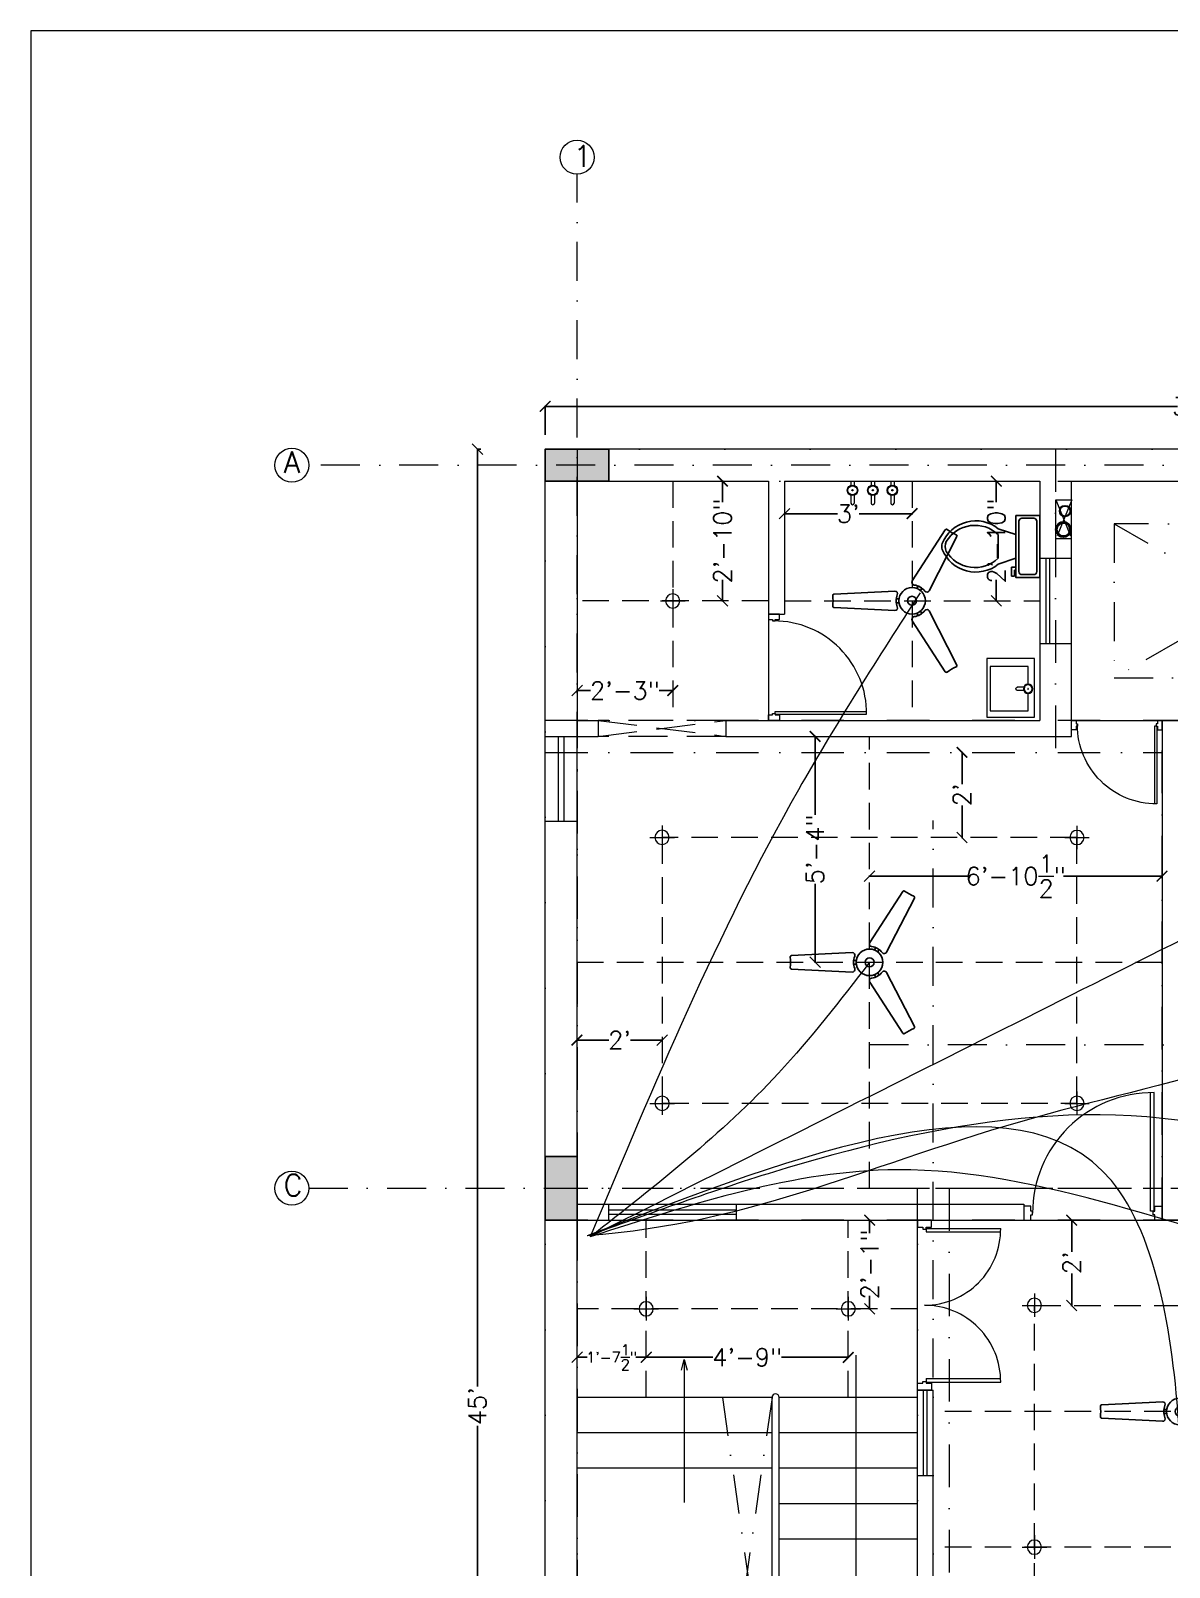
# Model space of a CAD drawing. Header units: inches. Extents: x 10416 to 14183, y 3009 to 10486.
# Drawn here: x 11221.2 to 11542.4, y 3915 to 4348.5 of the extents above; entities that cross this region are included whole.
import ezdxf

# ---------------------------------------------------------------- set-up
doc = ezdxf.new("R2010")
doc.units = ezdxf.units.IN
doc.header["$MEASUREMENT"] = 0
doc.header["$PDMODE"] = 98
for name, pattern in [('DASHDOTX2', [2, 1, -0.5, 0, -0.5]), ('DASHEDX2', [1.5, 1, -0.5]), ('HIDDENX2', [0.75, 0.5, -0.25])]:
    doc.linetypes.add(name, pattern=pattern)
doc.layers.get('0').update_dxf_attribs({"lineweight": 9})
doc.layers.get('Defpoints').update_dxf_attribs({"lineweight": 9})
for name, color, linetype in [('A7- wall', 12, 'Continuous'), ('A7-arch', 144, 'DASHEDX2'), ('A7-column', 7, 'Continuous'), ('A7-cut out', 252, 'DASHDOTX2'), ('A7-door', 33, 'Continuous'), ('A7-railing', 216, 'Continuous'), ('A7-sanitary', 132, 'Continuous'), ('A7-stairs', 114, 'Continuous'), ('A7-text', 232, 'Continuous'), ('A7-window', 4, 'Continuous'), ('AV-ele line', 252, 'HIDDENX2')]:
    doc.layers.add(name, color=color, linetype=linetype)
for name, color, linetype, lineweight in [('A7-dimention', 160, 'Continuous', 15), ('DIM', 7, 'Continuous', 9), ('electrica', 8, 'Continuous', 0), ('elehatch', 7, 'Continuous', 0), ('THIN', 8, 'Continuous', 9)]:
    doc.layers.add(name, color=color, linetype=linetype, lineweight=lineweight)
doc.styles.get("Standard").update_dxf_attribs({"font": 'txt.shx', "height": 5})
doc.styles.add('WORKING', font='txt.shx', dxfattribs={"height": 5})
doc.dimstyles.new('FERDIM', dxfattribs={"dimtxt": 5, "dimasz": 3, "dimexe": 0.1875, "dimexo": 0.375, "dimgap": 0.125, "dimtad": 0, "dimdec": 1, "dimzin": 0, "dimdsep": 46, "dimlunit": 4, "dimtxsty": 'Standard', "dimblk1": 'OBLIQUE', "dimblk2": 'ARCHTICK', "dimsah": 1, "dimcen": 0.09375, "dimdle": 0.1875, "dimclrd": 256, "dimclre": 256, "dimclrt": 256, "dimadec": 0, "dimazin": 3, "dimtfac": 1, "dimtdec": 1, "dimtofl": 0, "dimtmove": 1, "dimatfit": 3, "dimldrblk": 'OPEN30', "dimfxl": 1, "dimtolj": 1, "dimtzin": 0, "dimarcsym": 0})

# ---------------------------------------------------------------- blocks, each defined once
blk = doc.blocks.new('hhjhjhjhj')
at = {"layer": 'A7-cut out', "lineweight": 13, "ltscale": 12}
for p, q in [((12348.33, 3162.97), (11966.33, 3162.97)), ((12110.33, 3162.97), (12110.33, 3077.47)), ((12140.33, 2945.47), (12140.33, 3086.47)), ((11966.33, 3077.47), (12140.33, 3077.47)), ((11966.33, 2954.47), (12140.33, 2954.47)), ((12071.33, 2751.97), (12071.33, 2954.47))]:
    blk.add_line(p, q, dxfattribs=at)
for points in [[(11975.33, 3162.97), (11975.33, 2751.97), (11966.33, 2751.97), (11966.33, 3162.97)], [(11966.33, 3153.97), (12348.33, 3153.97)], [(12219.33, 3086.47), (11966.33, 3086.47)], [(12080.33, 2954.47), (12080.33, 2751.97)], [(12219.33, 2945.47), (11966.33, 2945.47)]]:
    blk.add_lwpolyline(points, dxfattribs=at)
blk = doc.blocks.new('rthnry')
at = {"ltscale": 45}
blk.add_hatch(color=5, dxfattribs=at).paths.add_polyline_path([(12508.04, 7803.3), (12517.04, 7803.3), (12517.04, 7785.3), (12508.04, 7785.3)])
at = {"color": 5, "ltscale": 45}
blk.add_lwpolyline([(12508.04, 7803.3), (12517.04, 7803.3), (12517.04, 7785.3), (12508.04, 7785.3)], close=True, dxfattribs=at)
blk = doc.blocks.new('bgghgfgygg')
at = {"layer": 'A7-column'}
for p, rotation in [((6603.41, 20471.02), 270), ((26905.76, 15548.77), 180)]:
    blk.add_blockref('rthnry', p, dxfattribs=dict(at, rotation=rotation))
blk = doc.blocks.new('WTHREREG')
at = {"layer": 'A7-door', "lineweight": 0}
for p, q in [((677.32, -489.1), (677.32, -493.1)), ((679.32, -489.1), (677.32, -489.1)), ((679.32, -490.6), (679.32, -489.1)), ((677.32, -493.1), (679.32, -493.1)), ((679.82, -490.6), (679.32, -490.6)), ((679.32, -493.1), (679.32, -491.6)), ((679.32, -491.6), (679.82, -491.6)), ((679.82, -491.6), (679.82, -490.6))]:
    blk.add_line(p, q, dxfattribs=at)
blk = doc.blocks.new('EWRT5RYH6THYH')
at = {"lineweight": 0}
for p, q in [((713.07, -490.6), (713.07, -457.11)), ((714.07, -490.6), (714.07, -457.1)), ((714.07, -490.6), (713.07, -490.6))]:
    blk.add_line(p, q, dxfattribs=at)
blk.add_arc((713.82, -491.1), 34, 89.5787, 180, dxfattribs=at)
blk.add_blockref('WTHREREG', (0, 0), dxfattribs=at)
at = {"lineweight": 0, "xscale": -1}
blk.add_blockref('WTHREREG', (1393.64, 0), dxfattribs=at)
blk = doc.blocks.new('hfjhgkjgh')
at = {"layer": 'A7-door', "lineweight": 9}
for p, q in [((9706.21, 7743.22), (9706.21, 7742.22)), ((9706.21, 7743.17), (9727.21, 7743.17)), ((9706.21, 7742.17), (9727.2, 7742.17)), ((9706.21, 7700.78), (9706.21, 7699.78)), ((9706.21, 7700.78), (9727.2, 7700.78)), ((9706.21, 7699.78), (9727.21, 7699.78))]:
    blk.add_line(p, q, dxfattribs=at)
for centre, start, end in [((9705.71, 7742.97), 270, 0.522), ((9705.71, 7699.97), 359.478, 90)]:
    blk.add_arc(centre, 21.5, start, end, dxfattribs=at)
at = {"layer": 'A7-door', "lineweight": 9, "rotation": 270}
blk.add_blockref('WTHREREG', (10196.81, 8422.8), dxfattribs=at)
at = {"layer": 'A7-door', "lineweight": 9, "extrusion": (0, 0, -1), "zscale": -1, "rotation": 90}
blk.add_blockref('WTHREREG', (-10196.81, 7020.15), dxfattribs=at)
blk = doc.blocks.new('_ArchTick')
at = {"layer": 'DIM', "color": 0, "const_width": 0.15}
blk.add_lwpolyline([(-0.5, -0.5), (0.5, 0.5)], dxfattribs=at)
blk = doc.blocks.new('_Oblique')
at = {"color": 0, "linetype": 'ByBlock', "lineweight": -2}
blk.add_line((-0.5, -0.5), (0.5, 0.5), dxfattribs=at)
blk = doc.blocks.new('_Open30')
at = {"color": 0, "linetype": 'ByBlock', "lineweight": -2}
for p, q in [((-1, 0.27), (0, 0)), ((0, 0), (-1, -0.27)), ((0, 0), (-1, 0))]:
    blk.add_line(p, q, dxfattribs=at)
blk = doc.blocks.new('*D132')
at = {"layer": 'A7-dimention', "lineweight": -2, "ltscale": 45, "transparency": 16777216}
for p, q in [((11348.22, 4230.44), (11347.03, 4230.44)), ((11347.22, 4230.62), (11347.22, 3965.98)), ((11347.22, 3690.25), (11347.22, 3954.89)), ((11348.22, 3690.44), (11347.03, 3690.44))]:
    blk.add_line(p, q, dxfattribs=at)
at = {"layer": 'Defpoints', "color": 0, "ltscale": 45, "transparency": 16777216}
for p in [(11366.33, 4230.44), (11347.22, 3690.44), (11366.33, 3690.44)]:
    blk.add_point(p, dxfattribs=at)
at = {"layer": 'A7-dimention', "lineweight": -2, "ltscale": 45, "transparency": 16777216, "xscale": 3, "yscale": 3, "zscale": 3}
for name, p, rotation in [('_Oblique', (11347.22, 4230.44), 90), ('_ArchTick', (11347.22, 3690.44), 270)]:
    blk.add_blockref(name, p, dxfattribs=dict(at, rotation=rotation))
at = {"layer": 'A7-dimention', "lineweight": 13, "ltscale": 45, "transparency": 16777216, "insert": (11347.22, 3960.44), "char_height": 5, "attachment_point": 5, "rotation": 90}
blk.add_mtext("\\A1;45'", dxfattribs=at)
blk = doc.blocks.new('co')
at = {"layer": 'electrica', "color": 80, "lineweight": 20, "ltscale": 1.5}
for p, q in [((18888.76, 657.94), (18888.76, 651.33)), ((18892.21, 654.6), (18885.29, 654.6))]:
    blk.add_line(p, q, dxfattribs=at)
blk.add_circle((18888.76, 654.6), 2.01, dxfattribs=at)
blk = doc.blocks.new('FA')
at = {"layer": 'electrica', "color": 6, "lineweight": 25}
for p, q in [((-33654.11, -23460.69), (-33654.79, -23459.51)), ((-33652.35, -23459.68), (-33653.04, -23458.5)), ((-33643.22, -23464.96), (-33641.86, -23464.96)), ((-33643.22, -23466.98), (-33641.86, -23466.98)), ((-33654.11, -23471.24), (-33654.79, -23472.42)), ((-33652.35, -23472.25), (-33653.04, -23473.43))]:
    blk.add_line(p, q, dxfattribs=at).dxf.unprotected_set("ltscale", 0)
for points in [[(-33650.01, -23455.87, -0.549921), (-33650.97, -23457.94, 0.197812), (-33656.31, -23461.02, -0.549921), (-33658.58, -23460.82), (-33672.66, -23433.35, -0.431948), (-33672.33, -23432.42, 0.055015), (-33667.72, -23429.76, -0.431948), (-33666.76, -23429.94)], [(-33641.09, -23470.91, -0.549921), (-33642.4, -23469.05, 0.197812), (-33642.4, -23462.88, -0.549921), (-33641.09, -23461.02), (-33610.26, -23462.56, -0.431948), (-33609.62, -23463.3, 0.055015), (-33609.62, -23468.63, -0.431948), (-33610.26, -23469.38)], [(-33658.58, -23471.12, -0.549921), (-33656.31, -23470.91, 0.197812), (-33650.97, -23474, -0.549921), (-33650.01, -23476.07), (-33666.76, -23502, -0.431948), (-33667.72, -23502.17, 0.055015), (-33672.33, -23499.51, -0.431948), (-33672.66, -23498.58)]]:
    blk.add_lwpolyline(points, format="xyb", close=True, dxfattribs=at).dxf.unprotected_set("ltscale", 0)
for radius in [6.75, 2.28]:
    blk.add_circle((-33649.89, -23465.97), radius, dxfattribs=at).dxf.unprotected_set("ltscale", 0)
blk = doc.blocks.new('*D133')
at = {"layer": 'A7-dimention', "lineweight": -2, "ltscale": 45, "transparency": 16777216}
for p, q in [((11433.65, 4212.27), (11448.79, 4212.27)), ((11433.83, 4212.27), (11433.83, 4212.46)), ((11470.02, 4212.27), (11454.88, 4212.27)), ((11469.83, 4212.27), (11469.83, 4212.46))]:
    blk.add_line(p, q, dxfattribs=at)
at = {"layer": 'Defpoints', "color": 0, "ltscale": 45, "transparency": 16777216}
for p in [(11433.83, 4212.27), (11469.83, 4212.27), (11469.83, 4212.27)]:
    blk.add_point(p, dxfattribs=at)
at = {"layer": 'A7-dimention', "lineweight": -2, "ltscale": 45, "transparency": 16777216, "xscale": 3, "yscale": 3, "zscale": 3}
blk.add_blockref('_ArchTick', (11469.83, 4212.27), dxfattribs=at)
at = {"layer": 'A7-dimention', "lineweight": -2, "ltscale": 45, "transparency": 16777216, "xscale": 3, "yscale": 3, "zscale": 3, "rotation": 180}
blk.add_blockref('_Oblique', (11433.83, 4212.27), dxfattribs=at)
at = {"layer": 'A7-dimention', "lineweight": 13, "ltscale": 45, "transparency": 16777216, "insert": (11451.83, 4212.27), "char_height": 5, "attachment_point": 5}
blk.add_mtext("\\A1;3'", dxfattribs=at)
blk = doc.blocks.new('*D134')
at = {"layer": 'A7-dimention', "lineweight": -2, "ltscale": 45, "transparency": 16777216}
for p, q in [((11493.6, 4221.44), (11493.42, 4221.44)), ((11493.6, 4221.62), (11493.6, 4215.52)), ((11493.6, 4187.5), (11493.6, 4193.6)), ((11493.6, 4187.69), (11493.42, 4187.69))]:
    blk.add_line(p, q, dxfattribs=at)
at = {"layer": 'Defpoints', "color": 0, "ltscale": 45, "transparency": 16777216}
for p in [(11493.6, 4221.44), (11493.6, 4221.44), (11493.6, 4187.69)]:
    blk.add_point(p, dxfattribs=at)
at = {"layer": 'A7-dimention', "lineweight": -2, "ltscale": 45, "transparency": 16777216, "xscale": 3, "yscale": 3, "zscale": 3}
for name, p, rotation in [('_ArchTick', (11493.6, 4221.44), 90), ('_Oblique', (11493.6, 4187.69), 270)]:
    blk.add_blockref(name, p, dxfattribs=dict(at, rotation=rotation))
at = {"layer": 'A7-dimention', "lineweight": 13, "ltscale": 45, "transparency": 16777216, "insert": (11493.6, 4204.56), "char_height": 5, "attachment_point": 5, "rotation": 90}
blk.add_mtext('\\A1;2\'-10"', dxfattribs=at)
blk = doc.blocks.new('*D135')
at = {"layer": 'A7-dimention', "lineweight": -2, "ltscale": 45, "transparency": 16777216}
for p, q in [((11375.15, 4162.35), (11379.13, 4162.35)), ((11375.33, 4162.35), (11375.33, 4162.16)), ((11402.52, 4162.35), (11398.54, 4162.35)), ((11402.33, 4162.35), (11402.33, 4162.54))]:
    blk.add_line(p, q, dxfattribs=at)
at = {"layer": 'Defpoints', "color": 0, "ltscale": 45, "transparency": 16777216}
for p in [(11375.33, 4162.35), (11402.33, 4162.35), (11402.33, 4162.35)]:
    blk.add_point(p, dxfattribs=at)
at = {"layer": 'A7-dimention', "lineweight": -2, "ltscale": 45, "transparency": 16777216, "xscale": 3, "yscale": 3, "zscale": 3, "rotation": 180}
blk.add_blockref('_Oblique', (11375.33, 4162.35), dxfattribs=at)
at = {"layer": 'A7-dimention', "lineweight": -2, "ltscale": 45, "transparency": 16777216, "xscale": 3, "yscale": 3, "zscale": 3}
blk.add_blockref('_ArchTick', (11402.33, 4162.35), dxfattribs=at)
at = {"layer": 'A7-dimention', "lineweight": 13, "ltscale": 45, "transparency": 16777216, "insert": (11388.83, 4162.35), "char_height": 5, "attachment_point": 5}
blk.add_mtext('\\A1;2\'-3"', dxfattribs=at)
blk = doc.blocks.new('*D136')
at = {"layer": 'A7-dimention', "lineweight": -2, "ltscale": 45, "transparency": 16777216}
for p, q in [((11416.36, 4221.44), (11416.17, 4221.44)), ((11416.36, 4221.62), (11416.36, 4215.5)), ((11416.36, 4187.47), (11416.36, 4193.59)), ((11416.36, 4187.65), (11416.54, 4187.65))]:
    blk.add_line(p, q, dxfattribs=at)
at = {"layer": 'Defpoints', "color": 0, "ltscale": 45, "transparency": 16777216}
for p in [(11416.36, 4221.44), (11416.36, 4221.44), (11416.36, 4187.65)]:
    blk.add_point(p, dxfattribs=at)
at = {"layer": 'A7-dimention', "lineweight": -2, "ltscale": 45, "transparency": 16777216, "xscale": 3, "yscale": 3, "zscale": 3}
for name, p, rotation in [('_ArchTick', (11416.36, 4221.44), 90), ('_Oblique', (11416.36, 4187.65), 270)]:
    blk.add_blockref(name, p, dxfattribs=dict(at, rotation=rotation))
at = {"layer": 'A7-dimention', "lineweight": 13, "ltscale": 45, "transparency": 16777216, "insert": (11416.36, 4204.55), "char_height": 5, "attachment_point": 5, "rotation": 90}
blk.add_mtext('\\A1;2\'-10"', dxfattribs=at)
blk = doc.blocks.new('*D137')
at = {"layer": 'A7-dimention', "lineweight": -2, "ltscale": 45, "transparency": 16777216}
for p, q in [((11442.49, 4149.44), (11442.3, 4149.44)), ((11442.49, 4149.62), (11442.49, 4127.27)), ((11442.49, 4085.5), (11442.49, 4107.85)), ((11442.49, 4085.69), (11442.3, 4085.69))]:
    blk.add_line(p, q, dxfattribs=at)
at = {"layer": 'Defpoints', "color": 0, "ltscale": 45, "transparency": 16777216}
for p in [(11442.49, 4149.44), (11442.49, 4149.44), (11442.49, 4085.69)]:
    blk.add_point(p, dxfattribs=at)
at = {"layer": 'A7-dimention', "lineweight": -2, "ltscale": 45, "transparency": 16777216, "xscale": 3, "yscale": 3, "zscale": 3}
for name, p, rotation in [('_ArchTick', (11442.49, 4149.44), 90), ('_Oblique', (11442.49, 4085.69), 270)]:
    blk.add_blockref(name, p, dxfattribs=dict(at, rotation=rotation))
at = {"layer": 'A7-dimention', "lineweight": 13, "ltscale": 45, "transparency": 16777216, "insert": (11442.49, 4117.56), "char_height": 5, "attachment_point": 5, "rotation": 90}
blk.add_mtext('\\A1;5\'-4"', dxfattribs=at)
blk = doc.blocks.new('*D138')
at = {"layer": 'A7-dimention', "lineweight": -2, "ltscale": 45, "transparency": 16777216}
for p, q in [((11457.65, 4110), (11485.63, 4110)), ((11457.83, 4110), (11457.83, 4110.19)), ((11540.52, 4110), (11512.54, 4110)), ((11540.33, 4110), (11540.33, 4110.19))]:
    blk.add_line(p, q, dxfattribs=at)
at = {"layer": 'Defpoints', "color": 0, "ltscale": 45, "transparency": 16777216}
for p in [(11457.83, 4110), (11540.33, 4110), (11540.33, 4110)]:
    blk.add_point(p, dxfattribs=at)
at = {"layer": 'A7-dimention', "lineweight": -2, "ltscale": 45, "transparency": 16777216, "xscale": 3, "yscale": 3, "zscale": 3, "rotation": 180}
blk.add_blockref('_Oblique', (11457.83, 4110), dxfattribs=at)
at = {"layer": 'A7-dimention', "lineweight": -2, "ltscale": 45, "transparency": 16777216, "xscale": 3, "yscale": 3, "zscale": 3}
blk.add_blockref('_ArchTick', (11540.33, 4110), dxfattribs=at)
at = {"layer": 'A7-dimention', "lineweight": 13, "ltscale": 45, "transparency": 16777216, "insert": (11499.08, 4110), "char_height": 5, "attachment_point": 5}
blk.add_mtext('\\A1;6\'-10{\\H1x;\\S1/2;}"', dxfattribs=at)
blk = doc.blocks.new('*D139')
at = {"layer": 'A7-dimention', "lineweight": -2, "ltscale": 45, "transparency": 16777216}
for p, q in [((11483.92, 4144.94), (11483.74, 4144.94)), ((11483.92, 4145.12), (11483.92, 4135.98)), ((11483.92, 4120.75), (11483.92, 4129.89)), ((11483.92, 4120.94), (11483.74, 4120.94))]:
    blk.add_line(p, q, dxfattribs=at)
at = {"layer": 'Defpoints', "color": 0, "ltscale": 45, "transparency": 16777216}
for p in [(11483.92, 4144.94), (11483.92, 4144.94), (11483.92, 4120.94)]:
    blk.add_point(p, dxfattribs=at)
at = {"layer": 'A7-dimention', "lineweight": -2, "ltscale": 45, "transparency": 16777216, "xscale": 3, "yscale": 3, "zscale": 3}
for name, p, rotation in [('_ArchTick', (11483.92, 4144.94), 90), ('_Oblique', (11483.92, 4120.94), 270)]:
    blk.add_blockref(name, p, dxfattribs=dict(at, rotation=rotation))
at = {"layer": 'A7-dimention', "lineweight": 13, "ltscale": 45, "transparency": 16777216, "insert": (11483.92, 4132.94), "char_height": 5, "attachment_point": 5, "rotation": 90}
blk.add_mtext("\\A1;2'", dxfattribs=at)
blk = doc.blocks.new('*D140')
at = {"layer": 'A7-dimention', "lineweight": -2, "ltscale": 45, "transparency": 16777216}
for p, q in [((11375.15, 4063.75), (11384.29, 4063.75)), ((11375.33, 4063.75), (11375.33, 4063.93)), ((11399.52, 4063.75), (11390.38, 4063.75)), ((11399.33, 4063.75), (11399.33, 4063.93))]:
    blk.add_line(p, q, dxfattribs=at)
at = {"layer": 'Defpoints', "color": 0, "ltscale": 45, "transparency": 16777216}
for p in [(11375.33, 4063.75), (11375.33, 4063.75), (11399.33, 4063.75)]:
    blk.add_point(p, dxfattribs=at)
at = {"layer": 'A7-dimention', "lineweight": -2, "ltscale": 45, "transparency": 16777216, "xscale": 3, "yscale": 3, "zscale": 3, "rotation": 180}
blk.add_blockref('_ArchTick', (11375.33, 4063.75), dxfattribs=at)
at = {"layer": 'A7-dimention', "lineweight": -2, "ltscale": 45, "transparency": 16777216, "xscale": 3, "yscale": 3, "zscale": 3}
blk.add_blockref('_Oblique', (11399.33, 4063.75), dxfattribs=at)
at = {"layer": 'A7-dimention', "lineweight": 13, "ltscale": 45, "transparency": 16777216, "insert": (11387.33, 4063.75), "char_height": 5, "attachment_point": 5}
blk.add_mtext("\\A1;2'", dxfattribs=at)
blk = doc.blocks.new('*D156')
at = {"layer": 'A7-dimention', "lineweight": -2, "ltscale": 45, "transparency": 16777216}
for p, q in [((11514.85, 4012.94), (11514.66, 4012.94)), ((11514.85, 4013.12), (11514.85, 4003.96)), ((11514.85, 3988.71), (11514.85, 3997.88)), ((11514.85, 3988.9), (11514.66, 3988.9))]:
    blk.add_line(p, q, dxfattribs=at)
at = {"layer": 'Defpoints', "color": 0, "ltscale": 45, "transparency": 16777216}
for p in [(11514.85, 4012.94), (11514.85, 4012.94), (11514.85, 3988.9)]:
    blk.add_point(p, dxfattribs=at)
at = {"layer": 'A7-dimention', "lineweight": -2, "ltscale": 45, "transparency": 16777216, "xscale": 3, "yscale": 3, "zscale": 3}
for name, p, rotation in [('_ArchTick', (11514.85, 4012.94), 90), ('_Oblique', (11514.85, 3988.9), 270)]:
    blk.add_blockref(name, p, dxfattribs=dict(at, rotation=rotation))
at = {"layer": 'A7-dimention', "lineweight": 13, "ltscale": 45, "transparency": 16777216, "insert": (11514.85, 4000.92), "char_height": 5, "attachment_point": 5, "rotation": 90}
blk.add_mtext("\\A1;2'", dxfattribs=at)
blk = doc.blocks.new('*D161')
at = {"layer": 'A7-dimention', "lineweight": -2, "ltscale": 45, "transparency": 16777216}
for p, q in [((11375.15, 3974.24), (11378.21, 3974.24)), ((11375.33, 3974.24), (11375.33, 3974.43)), ((11395.02, 3974.24), (11391.96, 3974.24)), ((11394.83, 3974.24), (11394.83, 3974.43))]:
    blk.add_line(p, q, dxfattribs=at)
at = {"layer": 'Defpoints', "color": 0, "ltscale": 45, "transparency": 16777216}
for p in [(11375.33, 3974.24), (11394.83, 3974.24), (11394.83, 3974.24)]:
    blk.add_point(p, dxfattribs=at)
at = {"layer": 'A7-dimention', "lineweight": -2, "ltscale": 45, "transparency": 16777216, "xscale": 3, "yscale": 3, "zscale": 3, "rotation": 180}
blk.add_blockref('_Oblique', (11375.33, 3974.24), dxfattribs=at)
at = {"layer": 'A7-dimention', "lineweight": -2, "ltscale": 45, "transparency": 16777216, "xscale": 3, "yscale": 3, "zscale": 3}
blk.add_blockref('_ArchTick', (11394.83, 3974.24), dxfattribs=at)
at = {"layer": 'A7-dimention', "lineweight": 13, "ltscale": 45, "transparency": 16777216, "insert": (11385.08, 3974.24), "char_height": 5, "attachment_point": 5}
blk.add_mtext('\\A1;{\\H0.6x;1\'-7{\\H1x;\\S1/2;}"}', dxfattribs=at)
blk = doc.blocks.new('*D162')
at = {"layer": 'A7-dimention', "lineweight": -2, "ltscale": 45, "transparency": 16777216}
for p, q in [((11394.65, 3974.24), (11413.63, 3974.24)), ((11394.83, 3974.24), (11394.83, 3974.43)), ((11452.02, 3974.24), (11433.04, 3974.24)), ((11451.83, 3974.24), (11451.83, 3974.43))]:
    blk.add_line(p, q, dxfattribs=at)
at = {"layer": 'Defpoints', "color": 0, "ltscale": 45, "transparency": 16777216}
for p in [(11394.83, 3974.24), (11451.83, 3974.24), (11451.83, 3974.24)]:
    blk.add_point(p, dxfattribs=at)
at = {"layer": 'A7-dimention', "lineweight": -2, "ltscale": 45, "transparency": 16777216, "xscale": 3, "yscale": 3, "zscale": 3, "rotation": 180}
blk.add_blockref('_Oblique', (11394.83, 3974.24), dxfattribs=at)
at = {"layer": 'A7-dimention', "lineweight": -2, "ltscale": 45, "transparency": 16777216, "xscale": 3, "yscale": 3, "zscale": 3}
blk.add_blockref('_ArchTick', (11451.83, 3974.24), dxfattribs=at)
at = {"layer": 'A7-dimention', "lineweight": 13, "ltscale": 45, "transparency": 16777216, "insert": (11423.33, 3974.24), "char_height": 5, "attachment_point": 5}
blk.add_mtext('\\A1;4\'-9"', dxfattribs=at)
blk = doc.blocks.new('*D163')
at = {"layer": 'A7-dimention', "lineweight": -2, "ltscale": 45, "transparency": 16777216}
for p, q in [((11457.87, 4012.94), (11457.68, 4012.94)), ((11457.87, 4013.12), (11457.87, 4009.31)), ((11457.87, 3987.75), (11457.87, 3991.56)), ((11457.87, 3987.94), (11457.68, 3987.94))]:
    blk.add_line(p, q, dxfattribs=at)
at = {"layer": 'Defpoints', "color": 0, "ltscale": 45, "transparency": 16777216}
for p in [(11457.87, 4012.94), (11457.87, 4012.94), (11457.87, 3987.94)]:
    blk.add_point(p, dxfattribs=at)
at = {"layer": 'A7-dimention', "lineweight": -2, "ltscale": 45, "transparency": 16777216, "xscale": 3, "yscale": 3, "zscale": 3}
for name, p, rotation in [('_ArchTick', (11457.87, 4012.94), 90), ('_Oblique', (11457.87, 3987.94), 270)]:
    blk.add_blockref(name, p, dxfattribs=dict(at, rotation=rotation))
at = {"layer": 'A7-dimention', "lineweight": 13, "ltscale": 45, "transparency": 16777216, "insert": (11457.87, 4000.44), "char_height": 5, "attachment_point": 5, "rotation": 90}
blk.add_mtext('\\A1;2\'-1"', dxfattribs=at)
blk = doc.blocks.new('*D164')
at = {"layer": 'A7-dimention', "lineweight": -2, "ltscale": 45, "transparency": 16777216}
for p, q in [((11366.15, 4242.55), (11544.71, 4242.55)), ((11366.33, 4234.55), (11366.33, 4242.74)), ((11748.52, 4242.55), (11569.96, 4242.55)), ((11748.33, 4234.55), (11748.33, 4242.74))]:
    blk.add_line(p, q, dxfattribs=at)
at = {"layer": 'Defpoints', "color": 0, "ltscale": 45, "transparency": 16777216}
for p in [(11366.33, 4242.55), (11366.33, 4230.44), (11748.33, 4230.44)]:
    blk.add_point(p, dxfattribs=at)
at = {"layer": 'A7-dimention', "lineweight": -2, "ltscale": 45, "transparency": 16777216, "xscale": 3, "yscale": 3, "zscale": 3, "rotation": 180}
blk.add_blockref('_ArchTick', (11366.33, 4242.55), dxfattribs=at)
at = {"layer": 'A7-dimention', "lineweight": -2, "ltscale": 45, "transparency": 16777216, "xscale": 3, "yscale": 3, "zscale": 3}
blk.add_blockref('_Oblique', (11748.33, 4242.55), dxfattribs=at)
at = {"layer": 'A7-dimention', "lineweight": 13, "ltscale": 45, "transparency": 16777216, "insert": (11557.33, 4242.55), "char_height": 5, "attachment_point": 5}
blk.add_mtext('\\A1;31\'-10"', dxfattribs=at)
blk = doc.blocks.new('fthytjut')
at = {"layer": 'A7- wall', "color": 251, "lineweight": 5, "ltscale": 45}
blk.add_lwpolyline([(13206.71, 10362.97), (13188.71, 10362.97), (13188.71, 10353.97), (13206.71, 10353.97)], close=True, dxfattribs=at)
at = {"layer": 'A7-cut out', "color": 251, "lineweight": 5, "ltscale": 11}
for p, q in [((13197.71, 9747.49), (13197.71, 10440.58)), ((13666.88, 10358.47), (13122.06, 10358.47)), ((13298.21, 9747.49), (13298.21, 10258.28)), ((13666.88, 10194.97), (13279.21, 10194.97)), ((13122.06, 10154.47), (13570.71, 10154.47))]:
    blk.add_line(p, q, dxfattribs=at)
at = {"layer": 'A7-text', "color": 251, "lineweight": 5, "ltscale": 45}
for centre in [(13197.71, 10445.37), (13117.27, 10358.47), (13117.27, 10154.47)]:
    blk.add_circle(centre, 4.79, dxfattribs=at)
at = {"layer": 'A7-text', "color": 251, "lineweight": 5, "ltscale": 45, "char_height": 6, "attachment_point": 1, "style": 'WORKING'}
for s, insert in [('1', (13196.68, 10448.68)), ('A', (13114.94, 10362.37)), ('C', (13114.94, 10158.37))]:
    blk.add_mtext_dynamic_manual_height_columns(s, width=0.2604, gutter_width=25, heights=[0], dxfattribs=dict(at, insert=insert))
blk = doc.blocks.new('FFDF')
at = {"layer": 'A7-sanitary', "lineweight": 9}
for p, q in [((20303.78, 256.15), (20303.78, 255.15)), ((20304.72, 256.15), (20304.72, 255.14)), ((20309.5, 256.15), (20309.5, 255.15)), ((20310.45, 256.15), (20310.45, 255.14)), ((20315.04, 256.15), (20315.04, 255.15)), ((20315.99, 256.15), (20315.99, 255.14)), ((20303.78, 252.36), (20303.78, 250.16)), ((20304.41, 253.83), (20304.06, 253.68)), ((20304.72, 252.37), (20304.72, 250.16)), ((20309.5, 252.36), (20309.5, 250.16)), ((20310.14, 253.83), (20309.79, 253.68)), ((20310.45, 252.37), (20310.45, 250.16)), ((20315.04, 252.36), (20315.04, 250.16)), ((20315.68, 253.83), (20315.33, 253.68)), ((20315.99, 252.37), (20315.99, 250.16))]:
    blk.add_line(p, q, dxfattribs=at)
for centre, radius in [((20304.24, 253.75), 1.47), ((20304.24, 253.75), 1.28), ((20304.24, 253.75), 0.19), ((20309.97, 253.75), 1.47), ((20309.97, 253.75), 1.28), ((20309.97, 253.75), 0.19), ((20315.5, 253.75), 1.47), ((20315.5, 253.75), 1.28), ((20315.5, 253.75), 0.19)]:
    blk.add_circle(centre, radius, dxfattribs=at)
for centre in [(20304.25, 250.16), (20309.98, 250.16), (20315.51, 250.16)]:
    blk.add_arc(centre, 0.474, 180, 0, dxfattribs=at)
blk = doc.blocks.new('GFGGFFG')
at = {"layer": 'A7-sanitary', "lineweight": 9}
for p, q in [((20260.78, 242.76), (20260.78, 256.15)), ((20260.78, 256.15), (20277.33, 256.15)), ((20277.33, 256.15), (20277.33, 242.76)), ((20268.37, 253.14), (20268.37, 251.32)), ((20268.75, 254.31), (20268.88, 254.42)), ((20269.26, 253.14), (20269.26, 251.32)), ((20277.33, 242.76), (20260.78, 242.76))]:
    blk.add_line(p, q, dxfattribs=at)
blk.add_lwpolyline([(20270.12, 254.36), (20275.07, 254.36), (20275.07, 243.65), (20262.57, 243.65), (20262.57, 254.36), (20267.51, 254.36)], dxfattribs=at)
for radius in [1.3, 1.13, 0.0821]:
    blk.add_circle((20268.82, 254.36), radius, dxfattribs=at)
blk.add_arc((20268.82, 251.32), 0.446, 180, 0, dxfattribs=at)
blk = doc.blocks.new('*U13')
for p, q in [((9.5, -6), (9.5, -2)), ((-10, -8.5), (-8, -8.5)), ((-10, -9.5), (-10, -8.5)), ((-7, -9.5), (-10, -9.5)), ((-8, -8.5), (-8, -8)), ((-7, -8), (-7, -9.5)), ((-4, -8), (-6, -14)), ((4, -8), (6, -14)), ((4, -14), (-4, -14))]:
    blk.add_line(p, q)
blk.add_lwpolyline([(10.5, -8), (10.5, 0), (-10.5, 0), (-10.5, -8)], close=True)
for points in [[(-9.5, -2), (-9.5, -6)], [(8.5, -1), (-8.5, -1)], [(-8.5, -7), (8.5, -7)]]:
    blk.add_lwpolyline(points)
for centre, radius, start, end in [((-8.62, -1.88), 0.884, 81.8699, 188.1301), ((8.62, -1.88), 0.884, 351.8699, 98.1301), ((-8.62, -6.12), 0.884, 171.8699, 278.1301), ((8.62, -6.12), 0.884, 261.8699, 8.1301), ((3.52, -21.58), 12.17, 141.4691, 247.9714), ((4.2, -21.82), 11.33, 136.3677, 238.9468), ((-3.52, -21.58), 12.17, 292.0284, 38.5307), ((-4.2, -21.82), 11.33, 301.053, 43.6321), ((0, -27.88), 4, 245.7318, 294.2682), ((0, -29), 4, 254.8605, 285.1395)]:
    blk.add_arc(centre, radius, start, end)
blk = doc.blocks.new('STOV')
at = {"layer": 'A7-sanitary', "lineweight": 9}
for p, q in [((-448.71, -319.34), (-448.71, -353.02)), ((-459.55, -330.18), (-437.87, -330.18)), ((-459.55, -333.18), (-437.87, -333.18)), ((-459.55, -336.18), (-437.87, -336.18)), ((-459.55, -339.18), (-437.87, -339.18)), ((-459.55, -342.18), (-437.87, -342.18))]:
    blk.add_line(p, q, dxfattribs=at)
for points in [[(-460.61, -354.08), (-436.81, -354.08), (-436.81, -318.28), (-460.61, -318.28)], [(-459.55, -353.02), (-437.87, -353.02), (-437.87, -319.34), (-459.55, -319.34)], [(-458.03, -321.16), (-457.73, -320.86), (-455.46, -323.13), (-455.76, -323.43)], [(-450.23, -321.16), (-450.53, -320.86), (-452.8, -323.13), (-452.5, -323.43)], [(-447.2, -321.16), (-446.9, -320.86), (-444.62, -323.13), (-444.92, -323.43)], [(-439.39, -321.16), (-439.69, -320.86), (-441.97, -323.13), (-441.67, -323.43)], [(-458.03, -328.36), (-457.73, -328.66), (-455.46, -326.39), (-455.76, -326.09)], [(-450.23, -328.36), (-450.53, -328.66), (-452.8, -326.39), (-452.5, -326.09)], [(-447.2, -328.36), (-446.9, -328.66), (-444.62, -326.39), (-444.92, -326.09)], [(-439.39, -328.36), (-439.69, -328.66), (-441.97, -326.39), (-441.67, -326.09)], [(-458.03, -343.99), (-457.73, -343.69), (-455.46, -345.97), (-455.76, -346.27)], [(-450.23, -343.99), (-450.53, -343.69), (-452.8, -345.97), (-452.5, -346.27)], [(-447.2, -343.99), (-446.9, -343.69), (-444.62, -345.97), (-444.92, -346.27)], [(-439.39, -343.99), (-439.69, -343.69), (-441.97, -345.97), (-441.67, -346.27)], [(-458.03, -351.2), (-457.73, -351.5), (-455.46, -349.22), (-455.76, -348.92)], [(-450.23, -351.2), (-450.53, -351.5), (-452.8, -349.22), (-452.5, -348.92)], [(-447.2, -351.2), (-446.9, -351.5), (-444.62, -349.22), (-444.92, -348.92)], [(-439.39, -351.2), (-439.69, -351.5), (-441.97, -349.22), (-441.67, -348.92)]]:
    blk.add_lwpolyline(points, close=True, dxfattribs=at)
for centre, radius in [((-454.13, -324.76), 3.19), ((-454.13, -324.76), 1.49), ((-443.29, -324.76), 3.19), ((-443.29, -324.76), 1.49), ((-454.13, -347.6), 3.19), ((-454.13, -347.6), 1.49), ((-443.29, -347.6), 3.19), ((-443.29, -347.6), 1.49)]:
    blk.add_circle(centre, radius, dxfattribs=at)
blk = doc.blocks.new('FTGF')
at = {"layer": 'A7-sanitary', "lineweight": 9}
for p, q in [((7083.37, 1438.33), (7067.17, 1438.33)), ((7067.17, 1438.33), (7067.17, 1402.08)), ((7083.37, 1414.37), (7083.37, 1438.33)), ((7067.17, 1423.68), (7083.37, 1423.68)), ((7082.1, 1412.97), (7079.47, 1412.97)), ((7082.1, 1412.07), (7079.47, 1412.07)), ((7083.37, 1402.08), (7083.37, 1410.67)), ((7083.74, 1412.52), (7084.28, 1412.52)), ((7086.54, 1412.97), (7085.91, 1412.97)), ((7086.54, 1412.07), (7085.91, 1412.07)), ((7067.17, 1402.08), (7083.37, 1402.08))]:
    blk.add_line(p, q, dxfattribs=at)
for points in [[(7068.47, 1424.92), (7069.18, 1424.92), (7069.18, 1437.18), (7068.47, 1437.18)], [(7070.31, 1424.92), (7071.02, 1424.92), (7071.02, 1437.18), (7070.31, 1437.18)], [(7072.3, 1424.92), (7073.01, 1424.92), (7073.01, 1437.18), (7072.3, 1437.18)], [(7074.14, 1424.92), (7074.85, 1424.92), (7074.85, 1437.18), (7074.14, 1437.18)], [(7076.4, 1424.92), (7075.69, 1424.92), (7075.69, 1437.18), (7076.4, 1437.18)], [(7078.24, 1424.92), (7077.53, 1424.92), (7077.53, 1437.18), (7078.24, 1437.18)], [(7080.22, 1424.92), (7079.51, 1424.92), (7079.51, 1437.18), (7080.22, 1437.18)], [(7082.06, 1424.92), (7081.36, 1424.92), (7081.36, 1437.18), (7082.06, 1437.18)]]:
    blk.add_lwpolyline(points, close=True, dxfattribs=at)
blk.add_lwpolyline([(7082.47, 1413.73), (7082.47, 1422.78), (7068.07, 1422.78), (7068.07, 1402.98), (7082.47, 1402.98), (7082.47, 1411.31)], dxfattribs=at)
for centre, radius in [((7076.37, 1412.52), 0.9), ((7084.01, 1412.52), 1.96), ((7084.01, 1412.52), 1.78), ((7084.01, 1412.52), 0.27)]:
    blk.add_circle(centre, radius, dxfattribs=at)
blk.add_arc((7079.47, 1412.52), 0.45, 90, 270, dxfattribs=at)
blk = doc.blocks.new('HHKMKHG')
at = {"layer": 'A7-sanitary', "lineweight": 9}
blk.add_line((11065.25, 6442.19), (11065.25, 6422.45), dxfattribs=at)
for points in [[(11065.25, 6422.45), (11045.98, 6422.45), (11045.98, 6442.19), (11065.25, 6442.19)], [(11063.22, 6422.45), (11063.22, 6442.19)]]:
    blk.add_lwpolyline(points, dxfattribs=at)
blk.add_blockref('FFDF', (-9428.83, 6497.65), dxfattribs=at)
for name, p, xscale, yscale, zscale, rotation in [('*U13', (10928.21, 6735.56), -0.8359999999905994, 0.8359999999905994, 0.8360000000000118, 270), ('*U13', (11037.21, 6624.84), -0.8359999999905994, 0.8359999999905994, 0.8360000000000118, 270), ('STOV', (10899.12, 6214.27), 0.5599999999994907, 0.5599999999994907, 0.5599999999994907, 180)]:
    blk.add_blockref(name, p, dxfattribs=dict(at, xscale=xscale, yscale=yscale, zscale=zscale, rotation=rotation))
at = {"layer": 'A7-sanitary', "lineweight": 9, "xscale": -1, "rotation": 270}
for p in [(10670.58, -13573.42), (10777.11, -13695.33)]:
    blk.add_blockref('GFGGFFG', p, dxfattribs=at)
at = {"layer": 'A7-sanitary', "lineweight": 9, "rotation": 270}
blk.add_blockref('FFDF', (10780.89, 26974.36), dxfattribs=at)
at = {"layer": 'A7-sanitary', "lineweight": 9, "xscale": -0.9072000000014668, "yscale": 0.9072000000014668, "zscale": 0.9072000000014668}
blk.add_blockref('FTGF', (17473.31, 5058.73), dxfattribs=at)
at = {"layer": 'A7-sanitary', "lineweight": 9, "insert": (11052.16, 6434.91), "char_height": 5, "attachment_point": 1, "style": 'WORKING'}
blk.add_mtext_dynamic_manual_height_columns('\\A1;\\pxqc;F', width=5, gutter_width=25, heights=[0], dxfattribs=at)
blk = doc.blocks.new('NJKKKKL')
at = {"layer": 'A7-arch', "lineweight": 13, "ltscale": 11}
for p, q in [((11403.71, 6686.47), (11439.71, 6681.97)), ((11403.71, 6681.97), (11439.71, 6686.47)), ((11439.71, 6686.47), (11403.71, 6686.47)), ((11439.71, 6681.97), (11403.71, 6681.97))]:
    blk.add_line(p, q, dxfattribs=at)
at = {"layer": 'A7-cut out', "lineweight": 13, "ltscale": 11}
for p, q in [((11532.76, 6737.75), (11532.76, 6748.75)), ((11532.76, 6748.75), (11537.26, 6748.75)), ((11537.26, 6748.75), (11532.76, 6737.75)), ((11532.76, 6748.75), (11537.26, 6737.75)), ((11549.21, 6741.97), (11625.21, 6698.47)), ((11625.21, 6741.97), (11549.21, 6698.47)), ((11537.26, 6737.75), (11532.76, 6737.75)), ((11438.71, 6495.47), (11452.71, 6397.47)), ((11452.71, 6495.47), (11438.71, 6397.47))]:
    blk.add_line(p, q, dxfattribs=at)
blk.add_lwpolyline([(11549.21, 6698.47), (11625.21, 6698.47), (11625.21, 6741.97), (11549.21, 6741.97)], close=True, dxfattribs=at)
at = {"layer": 'A7-railing', "lineweight": 13, "ltscale": 45}
for p, q in [((11452.71, 6367.47), (11452.71, 6495.47)), ((11454.71, 6365.47), (11454.71, 6495.47))]:
    blk.add_line(p, q, dxfattribs=at)
blk.add_arc((11453.71, 6495.47), 1, 0, 180, dxfattribs=at)
at = {"layer": 'A7-sanitary', "lineweight": 30, "ltscale": 45}
blk.add_circle((11535.35, 6745.55), 1.5, dxfattribs=at)
at = {"layer": 'A7-sanitary', "color": 3, "lineweight": 40, "ltscale": 45}
blk.add_circle((11534.9, 6740.35), 2, dxfattribs=at)
at = {"layer": 'A7-stairs', "lineweight": 13, "ltscale": 45}
for p, q in [((11476.47, 6350.93), (11476.47, 6507.41)), ((11452.71, 6495.47), (11397.71, 6495.47)), ((11493.71, 6495.47), (11454.71, 6495.47)), ((11452.71, 6485.47), (11397.71, 6485.47)), ((11493.71, 6485.47), (11454.71, 6485.47)), ((11452.71, 6475.47), (11397.71, 6475.47)), ((11493.71, 6475.47), (11454.71, 6475.47)), ((11493.71, 6465.47), (11454.71, 6465.47)), ((11493.71, 6455.47), (11454.71, 6455.47))]:
    blk.add_line(p, q, dxfattribs=at)
at = {"layer": 'A7-window', "lineweight": 13, "ltscale": 45}
for p, q in [((11529.91, 6732.22), (11529.91, 6708.22)), ((11531.01, 6732.22), (11531.01, 6708.22)), ((11392.41, 6681.97), (11392.41, 6657.97)), ((11394.01, 6681.97), (11394.01, 6657.97)), ((11442.71, 6548.27), (11406.71, 6548.27)), ((11406.71, 6547.17), (11442.71, 6547.17)), ((11495.41, 6473.47), (11495.41, 6497.47)), ((11496.51, 6473.47), (11496.51, 6497.47))]:
    blk.add_line(p, q, dxfattribs=at)
at = {"layer": 'elehatch', "lineweight": 13, "ltscale": 45}
for p, q in [((11770.71, 6762.97), (11388.71, 6762.97)), ((11388.71, 6180.97), (11388.71, 6762.97)), ((11397.71, 6753.97), (11451.71, 6753.97)), ((11397.71, 6753.97), (11397.71, 6686.47)), ((11451.71, 6753.97), (11451.71, 6686.47)), ((11456.21, 6753.97), (11456.21, 6716.47)), ((11528.21, 6753.97), (11528.21, 6686.47)), ((11537.21, 6681.97), (11537.21, 6753.97)), ((11537.21, 6753.97), (11637.21, 6753.97)), ((11528.21, 6732.22), (11537.21, 6732.22)), ((11451.71, 6716.47), (11456.21, 6716.47)), ((11528.21, 6708.22), (11537.21, 6708.22)), ((11397.71, 6686.47), (11403.71, 6686.47)), ((11403.71, 6686.47), (11403.71, 6681.97)), ((11439.71, 6686.47), (11439.71, 6681.97)), ((11439.71, 6686.47), (11528.21, 6686.47)), ((11537.21, 6686.47), (11637.21, 6686.47)), ((11562.71, 6686.47), (11562.71, 6545.47)), ((11388.71, 6681.97), (11403.71, 6681.97)), ((11397.71, 6549.97), (11397.71, 6681.97)), ((11439.71, 6681.97), (11537.21, 6681.97)), ((11397.71, 6657.97), (11388.71, 6657.97)), ((11397.71, 6549.97), (11523.71, 6549.97)), ((11406.71, 6545.47), (11406.71, 6549.97)), ((11442.71, 6545.47), (11442.71, 6549.97)), ((11523.71, 6549.97), (11523.71, 6545.47)), ((11397.71, 6545.47), (11632.71, 6545.47)), ((11397.71, 6318.97), (11397.71, 6545.47)), ((11493.71, 6351.97), (11493.71, 6545.47)), ((11493.71, 6351.97), (11493.71, 6545.47)), ((11493.71, 6497.47), (11498.21, 6497.47)), ((11498.21, 6360.97), (11498.21, 6497.47)), ((11493.71, 6473.47), (11498.21, 6473.47))]:
    blk.add_line(p, q, dxfattribs=at)
for points in [[(11397.71, 6753.97), (11397.71, 6753.97)], [(11456.21, 6753.97), (11528.21, 6753.97)]]:
    blk.add_lwpolyline(points, dxfattribs=at)
at = {"layer": 'A7-door', "lineweight": 13}
for p, xscale, yscale, zscale, rotation in [((11831.02, 7237.49), 0.7692307692304894, 0.7692307692304894, 0.7692307692304894, 270), ((11094.35, 6364.06), -0.6538461538459673, 0.6538461538459673, 0.6538461538461605, 180)]:
    blk.add_blockref('EWRT5RYH6THYH', p, dxfattribs=dict(at, xscale=xscale, yscale=yscale, zscale=zscale, rotation=rotation))
for name, p in [('EWRT5RYH6THYH', (10846.39, 7038.57)), ('hfjhgkjgh', (1790, -1200))]:
    blk.add_blockref(name, p, dxfattribs=at)
at = {"lineweight": 13, "ltscale": 45}
blk.add_leader([(11427.94, 6506.13), (11427.94, 6465.8)], dimstyle='FERDIM', override={"dimgap": 0.125, "dimtad": 0, "dimfxlon": 1}, dxfattribs=at)

msp = doc.modelspace()

# ---------------------------------------------------------------- linework, layer by layer
at = {"layer": 'AV-ele line', "lineweight": 13, "ltscale": 15}
for p, q in [((11402.33, 4221.44), (11402.33, 4153.94)), ((11469.83, 4221.44), (11469.83, 4153.94)), ((11429.33, 4187.65), (11375.33, 4187.65)), ((11433.83, 4187.69), (11505.83, 4187.69)), ((11457.83, 4021.94), (11457.83, 4149.44)), ((11375.33, 4085.69), (11540.33, 4085.69)), ((11394.83, 3962.94), (11394.83, 4012.94)), ((11451.83, 3962.94), (11451.83, 4012.94)), ((11471.34, 3987.94), (11375.34, 3987.94)), ((11610.33, 3958.94), (11475.83, 3958.94)), ((11475.83, 3951.44), (11475.83, 3951.44)), ((11610.33, 3920.69), (11475.83, 3920.69))]:
    msp.add_line(p, q, dxfattribs=at)
for points in [[(11516.33, 4120.94), (11399.33, 4120.94), (11399.33, 4045.94), (11516.33, 4045.94)], [(11504.33, 3988.9), (11586.33, 3988.9), (11586.33, 3852.4), (11504.33, 3852.4)]]:
    msp.add_lwpolyline(points, close=True, dxfattribs=at)
at = {"layer": 'electrica', "lineweight": 13, "ltscale": 45}
for points in [[(11472.08, 4189.94), (11437.76, 4134.33), (11379.06, 4008.23)], [(11580.93, 4109.69), (11379.06, 4008.23)], [(11457.83, 4085.69), (11432.14, 4054.4), (11379.06, 4008.23)], [(11545.33, 3890), (11545.33, 3951.44), (11526.04, 4024.11), (11378.16, 4008.52)], [(11679.33, 3853.19), (11658.7, 3952.1), (11574.07, 4033.74), (11434.59, 4027.68), (11379.28, 4008.8)], [(11679.33, 3990.44), (11588.52, 4000.21), (11465.69, 4027.15), (11379.06, 4008.23)]]:
    msp.add_spline(points, degree=3, dxfattribs=at)
msp.add_open_spline([(11678.07, 4145.69), (11662.79, 4123.08), (11624.67, 4066.69), (11484.96, 4042.81), (11425.75, 4012.12), (11378.16, 4008.52)], degree=3, knots=[0, 0, 0, 0, 81.995912, 204.532263, 351.970742, 351.970742, 351.970742, 351.970742], dxfattribs=at)
at = {"layer": 'THIN', "color": 7, "ltscale": 0.6}
msp.add_lwpolyline([(11836.93, 3495.73), (11836.93, 4348.53), (11221.24, 4348.53), (11221.24, 3495.73)], dxfattribs=at)

# ---------------------------------------------------------------- block references
at = {"layer": 'A7- wall', "color": 0, "lineweight": 13}
msp.add_blockref('NJKKKKL', (-22.38, -2532.54), dxfattribs=at)
at = {"layer": 'A7-column', "lineweight": 13}
msp.add_blockref('bgghgfgygg', (-3022.38, -3732.54), dxfattribs=at)
at = {"layer": 'A7-cut out', "lineweight": 5}
msp.add_blockref('fthytjut', (-1822.38, -6132.54), dxfattribs=at)
at = {"layer": 'A7-cut out', "lineweight": 13}
msp.add_blockref('hhjhjhjhj', (-600, 1067.46), dxfattribs=at)
at = {"layer": 'A7-sanitary', "lineweight": 13}
msp.add_blockref('HHKMKHG', (577.62, -2532.54), dxfattribs=at)
at = {"layer": 'electrica', "lineweight": 30, "xscale": -0.5555000000058499, "yscale": 0.5555000000058499, "zscale": 0.5555000000000004}
for p in [(-7222.68, 17223.03), (-7234.68, 17121.03)]:
    msp.add_blockref('FA', p, dxfattribs=at)
at = {"layer": 'electrica', "lineweight": 30, "xscale": -1}
for p in [(30291.09, 3533.05), (30288.08, 3466.33), (30405.09, 3466.3), (30288.09, 3391.3), (30405.09, 3391.3), (30283.58, 3333.33), (30340.59, 3333.33), (30393.09, 3334.3), (30393.09, 3266.08)]:
    msp.add_blockref('co', p, dxfattribs=at)
at = {"layer": 'electrica', "lineweight": 30, "xscale": 0.5555000000058499, "yscale": 0.5555000000058499, "zscale": 0.5555000000058499, "rotation": 180}
msp.add_blockref('FA', (-7147.18, -9076.41), dxfattribs=at)

# ---------------------------------------------------------------- dimensions: what is measured, and where the dimension line sits
at = {"layer": 'A7-dimention', "lineweight": 13, "ltscale": 45}
for base, p1, p2, picture, middle in [((11366.33, 4242.55), (11748.33, 4230.44), (11366.33, 4230.44), '*D164', (11557.33, 4242.55)), ((11469.83, 4212.27), (11433.83, 4212.27), (11469.83, 4212.27), '*D133', (11451.83, 4212.27)), ((11402.33, 4162.35), (11375.33, 4162.35), (11402.33, 4162.35), '*D135', (11388.83, 4162.35)), ((11540.33, 4110), (11457.83, 4110), (11540.33, 4110), '*D138', (11499.08, 4110)), ((11375.33, 4063.75), (11399.33, 4063.75), (11375.33, 4063.75), '*D140', (11387.33, 4063.75)), ((11451.83, 3974.24), (11394.83, 3974.24), (11451.83, 3974.24), '*D162', (11423.33, 3974.24))]:
    dim = msp.add_linear_dim(base=base, p1=p1, p2=p2, dimstyle='FERDIM', override={"dimfxl": 8, "dimfxlon": 1}, dxfattribs=at)
    dim.commit()
    dim.dimension.update_dxf_attribs({"geometry": picture, "text_midpoint": middle})
for base, p1, p2, override, picture, middle in [((11347.22, 3690.44), (11366.33, 4230.44), (11366.33, 3690.44), {"dimfxlon": 1}, '*D132', (11347.22, 3960.44)), ((11416.36, 4221.44), (11416.36, 4187.65), (11416.36, 4221.44), {"dimfxl": 8, "dimfxlon": 1}, '*D136', (11416.36, 4204.55)), ((11493.60392149, 4221.43541918), (11493.60392149, 4187.68541918), (11493.60392149, 4221.43541918), {"dimfxl": 8, "dimfxlon": 1}, '*D134', (11493.60392149, 4204.56041918)), ((11442.49180433, 4149.43541918), (11442.49180433, 4085.68541918), (11442.49180433, 4149.43541918), {"dimfxl": 8, "dimfxlon": 1}, '*D137', (11442.49180433, 4117.56041918)), ((11483.92, 4144.94), (11483.92, 4120.94), (11483.92, 4144.94), {"dimfxl": 8, "dimfxlon": 1}, '*D139', (11483.92, 4132.94)), ((11457.87, 4012.94), (11457.87, 3987.94), (11457.87, 4012.94), {"dimfxl": 8, "dimfxlon": 1}, '*D163', (11457.87, 4000.44)), ((11514.85, 4012.94), (11514.85, 3988.9), (11514.85, 4012.94), {"dimfxl": 8, "dimfxlon": 1}, '*D156', (11514.85, 4000.92))]:
    dim = msp.add_linear_dim(base=base, p1=p1, p2=p2, angle=90, dimstyle='FERDIM', override=override, dxfattribs=at)
    dim.commit()
    dim.dimension.update_dxf_attribs({"geometry": picture, "text_midpoint": middle})
dim = msp.add_linear_dim(base=(11394.83, 3974.24), p1=(11375.33, 3974.24), p2=(11394.83, 3974.24), text='{\\H0.6x;<>}', dimstyle='FERDIM', override={"dimfxl": 8, "dimfxlon": 1}, dxfattribs=at)
dim.commit()
dim.dimension.update_dxf_attribs({"geometry": '*D161', "text_midpoint": (11385.08, 3974.24)})

doc.saveas('drawing.dxf')
